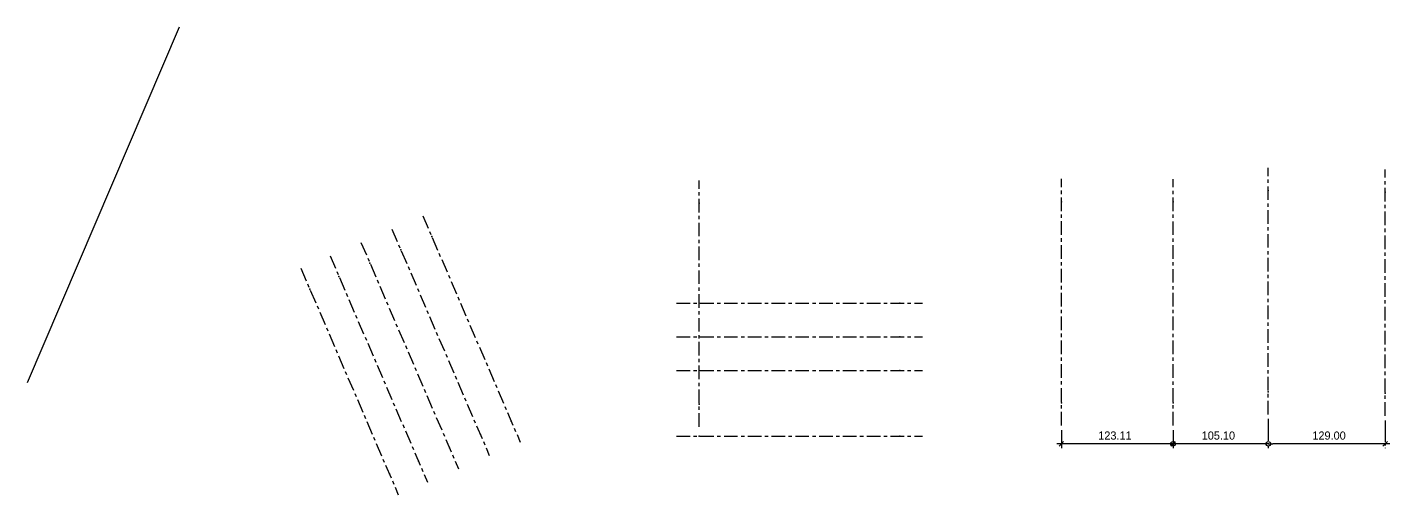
# Model space of a CAD drawing. Header units: millimetres. Extents: x -435 to 4568, y 87 to 5284.
# Drawn here: x 2481 to 3984, y 1928 to 2443 of the extents above; entities that cross this region are included whole.
import ezdxf

# ---------------------------------------------------------------- set-up
doc = ezdxf.new("R2010")
doc.units = ezdxf.units.MM
doc.header["$MEASUREMENT"] = 0
for name, pattern in [('ACAD_ISO04W100', [30, 24, -3, 0, -3]), ('CENTER', [2, 1.25, -0.25, 0.25, -0.25]), ('TA_GL_015.00', [41.25, 15, -3.75, 3.75, -3.75, 15])]:
    doc.linetypes.add(name, pattern=pattern)
doc.layers.add('000 - GRID', color=8, linetype='CENTER')
doc.styles.add('CORDIA', font='cordia.shx')
doc.styles.add('TA', font='', dxfattribs={"height": 4.5})
doc.styles.get('TA').set_extended_font_data('Cordia New')
doc.dimstyles.new('DIM C-E', dxfattribs={"dimscale": 2, "dimtxt": 0.18, "dimasz": 0.1, "dimexe": 0.1, "dimexo": 0.1, "dimgap": 0.09, "dimtad": 1, "dimtoh": 1, "dimzin": 0, "dimdsep": 46, "dimtxsty": 'CORDIA', "dimblk1": 'ORIGIN', "dimblk2": 'OBLIQUE', "dimsah": 1, "dimcen": 0.1, "dimdle": 0.1, "dimclrd": 40, "dimclre": 140, "dimclrt": 3, "dimadec": 0, "dimazin": 0, "dimtfac": 1, "dimtix": 1, "dimtmove": 2, "dimatfit": 3, "dimfxl": 1, "dimtolj": 1, "dimtzin": 0, "dimarcsym": 0})
doc.dimstyles.new('DIM E-C', dxfattribs={"dimscale": 2, "dimtxt": 0.18, "dimasz": 0.1, "dimexe": 0.1, "dimexo": 0.1, "dimgap": 0.09, "dimtad": 1, "dimtoh": 1, "dimzin": 0, "dimdsep": 46, "dimtxsty": 'CORDIA', "dimblk1": 'OBLIQUE', "dimblk2": 'ORIGIN', "dimsah": 1, "dimcen": 0.1, "dimdle": 0.1, "dimclrd": 40, "dimclre": 140, "dimclrt": 3, "dimadec": 0, "dimazin": 0, "dimtfac": 1, "dimtix": 1, "dimtmove": 2, "dimatfit": 3, "dimfxl": 1, "dimtolj": 1, "dimtzin": 0, "dimarcsym": 0})

# ---------------------------------------------------------------- blocks, each defined once
blk = doc.blocks.new('*U4')
at = {"color": 3}
blk.add_point((-221.6, 0), dxfattribs=at)
at = {"layer": '000 - GRID', "color": 0, "linetype": 'ByBlock'}
blk.add_line((25, 0), (-246.6, 0), dxfattribs=at)
at = {"layer": '000 - GRID', "color": 0}
blk.add_point((0, 0), dxfattribs=at)
at = {"style": 'TA', "flags": 1}
blk.add_attdef('LOCATION', (6, -6), '', height=4.5, rotation=270, dxfattribs=at)
blk = doc.blocks.new('_Oblique')
at = {"color": 0, "linetype": 'ByBlock', "lineweight": -2}
blk.add_line((-0.5, -0.5), (0.5, 0.5), dxfattribs=at)
blk = doc.blocks.new('_Origin')
at = {"color": 0, "linetype": 'ByBlock', "lineweight": -2}
blk.add_line((0, 0), (-1, 0), dxfattribs=at)
blk.add_circle((0, 0), 0.5, dxfattribs=at)
blk = doc.blocks.new('*D159')
at = {"color": 140, "linetype": 'ACAD_ISO04W100', "lineweight": -2, "transparency": 16777216}
for p, q in [((3849.9, 2011.4), (3849.9, 1979)), ((3978.9, 2009.8), (3978.9, 1979))]:
    blk.add_line(p, q, dxfattribs=at)
at = {"color": 40, "lineweight": -2, "transparency": 16777216}
blk.add_line((3983.9, 1984), (3854.9, 1984), dxfattribs=at)
at = {"layer": 'Defpoints', "color": 0, "transparency": 16777216}
for p in [(3849.9, 2016.4), (3978.9, 2014.8), (3849.9, 1984)]:
    blk.add_point(p, dxfattribs=at)
at = {"color": 40, "lineweight": -2, "transparency": 16777216, "xscale": 5, "yscale": 5, "zscale": 5, "rotation": 180}
blk.add_blockref('_Origin', (3849.9, 1984), dxfattribs=at)
at = {"color": 40, "lineweight": -2, "transparency": 16777216, "xscale": 5, "yscale": 5, "zscale": 5}
blk.add_blockref('_Oblique', (3978.9, 1984), dxfattribs=at)
at = {"color": 3, "transparency": 16777216, "insert": (3916.9, 1993), "char_height": 9, "attachment_point": 5, "style": 'CORDIA'}
blk.add_mtext('\\A1;129.00', dxfattribs=at)
blk = doc.blocks.new('*D160')
at = {"color": 140, "linetype": 'ACAD_ISO04W100', "lineweight": -2, "transparency": 16777216}
for p, q in [((3744.8, 1999), (3744.8, 1979)), ((3849.9, 2011.4), (3849.9, 1979))]:
    blk.add_line(p, q, dxfattribs=at)
at = {"color": 40, "lineweight": -2, "transparency": 16777216}
blk.add_line((3844.9, 1984), (3739.8, 1984), dxfattribs=at)
at = {"layer": 'Defpoints', "color": 0, "transparency": 16777216}
for p in [(3849.9, 2016.4), (3744.8, 2004), (3744.8, 1984)]:
    blk.add_point(p, dxfattribs=at)
at = {"color": 40, "lineweight": -2, "transparency": 16777216, "xscale": 5, "yscale": 5, "zscale": 5, "rotation": 180}
blk.add_blockref('_Oblique', (3744.8, 1984), dxfattribs=at)
at = {"color": 40, "lineweight": -2, "transparency": 16777216, "xscale": 5, "yscale": 5, "zscale": 5}
blk.add_blockref('_Origin', (3849.9, 1984), dxfattribs=at)
at = {"color": 3, "transparency": 16777216, "insert": (3794.8, 1993), "char_height": 9, "attachment_point": 5, "style": 'CORDIA'}
blk.add_mtext('\\A1;105.10', dxfattribs=at)
blk = doc.blocks.new('*D161')
at = {"color": 140, "linetype": 'ACAD_ISO04W100', "lineweight": -2, "transparency": 16777216}
for p, q in [((3621.6, 1999.1), (3621.6, 1979)), ((3744.8, 1999), (3744.8, 1979))]:
    blk.add_line(p, q, dxfattribs=at)
at = {"color": 40, "lineweight": -2, "transparency": 16777216}
blk.add_line((3739.8, 1984), (3616.6, 1984), dxfattribs=at)
at = {"layer": 'Defpoints', "color": 0, "transparency": 16777216}
for p in [(3621.6, 2004.1), (3744.8, 2004), (3621.6, 1984)]:
    blk.add_point(p, dxfattribs=at)
at = {"color": 40, "lineweight": -2, "transparency": 16777216, "xscale": 5, "yscale": 5, "zscale": 5, "rotation": 180}
blk.add_blockref('_Oblique', (3621.6, 1984), dxfattribs=at)
at = {"color": 40, "lineweight": -2, "transparency": 16777216, "xscale": 5, "yscale": 5, "zscale": 5}
blk.add_blockref('_Origin', (3744.8, 1984), dxfattribs=at)
at = {"color": 3, "transparency": 16777216, "insert": (3680.7, 1993), "char_height": 9, "attachment_point": 5, "style": 'CORDIA'}
blk.add_mtext('\\A1;123.11', dxfattribs=at)

msp = doc.modelspace()

# ---------------------------------------------------------------- linework, layer by layer
msp.add_line((2648.482, 2442.86), (2480.85, 2051.041))
msp.add_point((2792.59, 2154.335))

# ---------------------------------------------------------------- block references
at = {"layer": '000 - GRID', "linetype": 'TA_GL_015.00'}
for p, rotation in [((3849.853, 2041.363), 270), ((3978.851, 2039.756), 270), ((3221.953, 2027.559), 270), ((3621.645, 2029.125), 270), ((3744.756, 2029.045), 270), ((2927.123, 2212.305), 113.3110332582563), ((2892.997, 2197.6), 113.3110332582563), ((2858.871, 2182.895), 113.3110332582563), ((2824.745, 2168.19), 113.3110332582563), ((2792.59, 2154.335), 113.3110332582563), ((3221.953, 2139.037), 180), ((3221.953, 2101.878), 180), ((3221.953, 2064.718), 180), ((3221.953, 1992.547), 180)]:
    msp.add_blockref('*U4', p, dxfattribs=dict(at, rotation=rotation))

# ---------------------------------------------------------------- dimensions: what is measured, and where the dimension line sits
for base, p1, p2, dimstyle, picture, middle in [((3744.756, 1984.045), (3849.853, 2016.363), (3744.756, 2004.045), 'DIM C-E', '*D160', (3794.804, 1993.045)), ((3849.853, 1984.045), (3978.851, 2014.756), (3849.853, 2016.363), 'DIM E-C', '*D159', (3916.852, 1993.045)), ((3621.645, 1984.045), (3744.756, 2004.045), (3621.645, 2004.125), 'DIM C-E', '*D161', (3680.701, 1993.045))]:
    dim = msp.add_linear_dim(base=base, p1=p1, p2=p2, dimstyle=dimstyle, override={"dimscale": 50})
    dim.commit()
    dim.dimension.update_dxf_attribs({"geometry": picture, "text_midpoint": middle})

doc.saveas('drawing.dxf')
